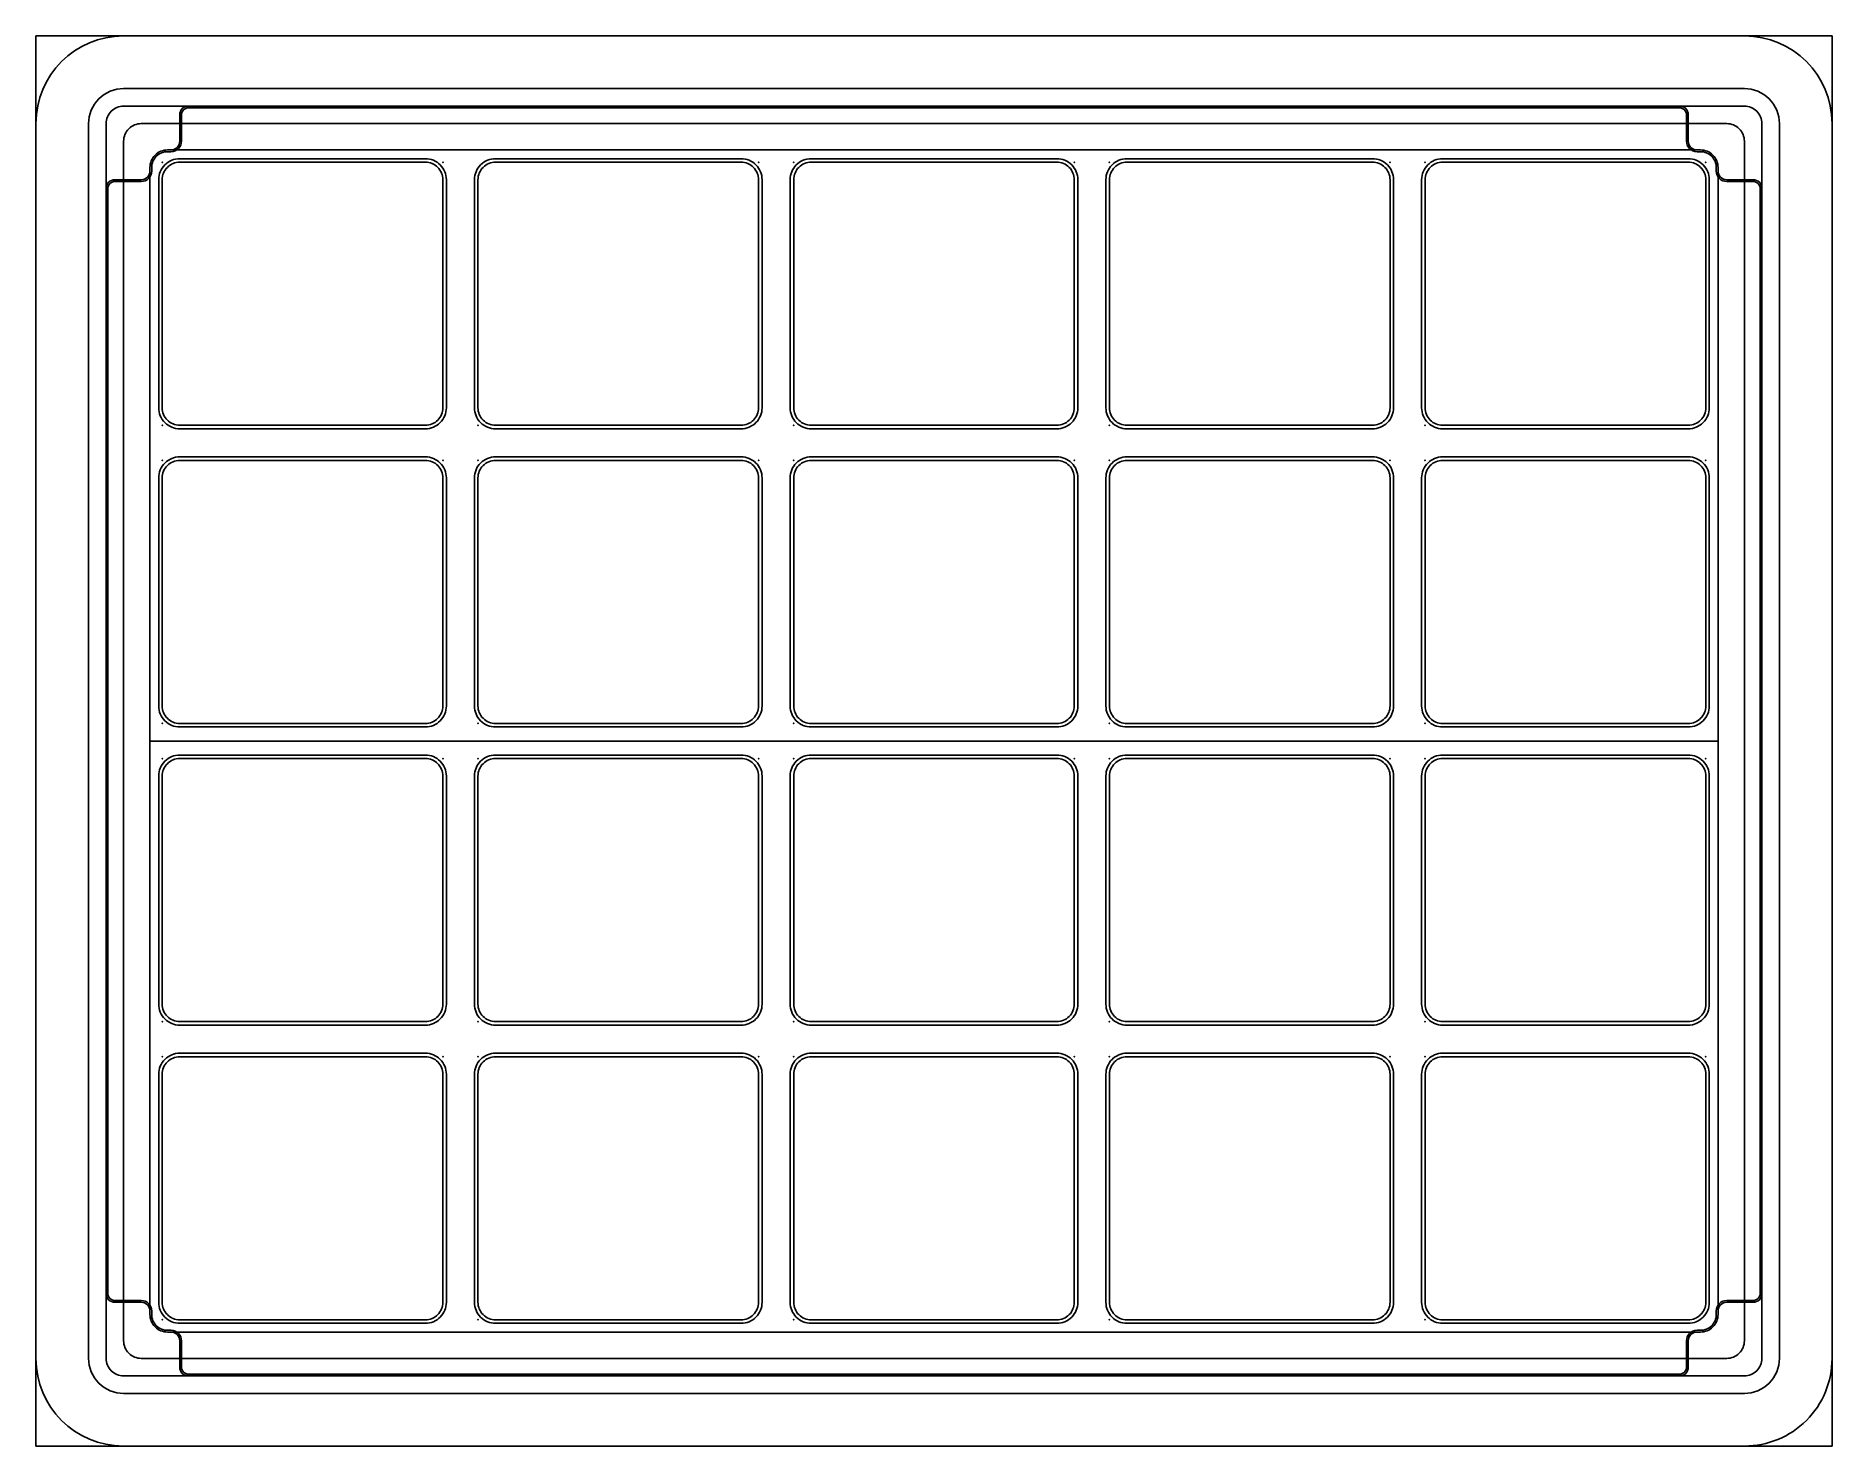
# Model space of a CAD drawing. Header units: millimetres. Extents: x 0 to 102, y -62 to 18.
import ezdxf

# ---------------------------------------------------------------- set-up
doc = ezdxf.new("R2010")
doc.units = ezdxf.units.MM
doc.layers.get('0').update_dxf_attribs({"linetype": 'CONTINUOUS'})

msp = doc.modelspace()

# ---------------------------------------------------------------- linework, layer by layer
for p, q in [((8, 12.2), (8, 13.7)), ((94, 12.2), (94, 13.7)), ((5.8, 10), (4.3, 10)), ((96.2, 10), (97.7, 10)), ((6.3, -22), (95.7, -22)), ((5.8, -54), (4.3, -54)), ((96.2, -54), (97.7, -54)), ((8, -56.2), (8, -57.7)), ((94, -56.2), (94, -57.7)), ((102.2, -57.2), (102.2, -62.2)), ((102.2, -62.2), (97.2, -62.2))]:
    msp.add_line(p, q)
for points in [[(97.2, -62.2), (94, -62.2), (8, -62.2), (4.8, -62.2), (-0.2, -62.2), (-0.2, -57.2), (-0.2, -54), (-0.2, 10), (-0.2, 13.2), (-0.2, 18.2), (4.8, 18.2), (8, 18.2), (94, 18.2), (97.2, 18.2), (102.2, 18.2), (102.2, 13.2), (102.2, 10), (102.2, -54), (102.2, -57.2, -0.414214)], [(2.8, 10), (2.8, -54), (2.8, -57.2, 0.414214), (4.8, -59.2), (8, -59.2), (94, -59.2), (97.2, -59.2, 0.414214), (99.2, -57.2), (99.2, -54), (99.2, 10), (99.2, 13.2, 0.414214), (97.2, 15.2), (94, 15.2), (8, 15.2), (4.8, 15.2, 0.414214), (2.8, 13.2)], [(97.2, -58.2), (94, -58.2), (93.5, -58.2), (8.5, -58.2), (8, -58.2), (4.8, -58.2, -0.414214), (3.8, -57.2), (3.8, -54), (3.8, -53.5), (3.8, 9.5), (3.8, 10), (3.8, 13.2, -0.414214), (4.8, 14.2), (8, 14.2), (8.5, 14.2), (93.5, 14.2), (94, 14.2), (97.2, 14.2, -0.414214), (98.2, 13.2), (98.2, 10), (98.2, 9.5), (98.2, -53.5), (98.2, -54), (98.2, -57.2, -0.414214)], [(8.5, -58.1), (93.5, -58.1, 0.414214), (93.9, -57.7), (93.9, -56.2, -0.414214), (94.5, -55.6), (94.7, -55.6, 0.414214), (95.6, -54.7), (95.6, -54.5, -0.414214), (96.2, -53.9), (97.7, -53.9, 0.414214), (98.1, -53.5), (98.1, 9.5, 0.414214), (97.7, 9.9), (96.2, 9.9, -0.414214), (95.6, 10.5), (95.6, 10.7, 0.414214), (94.7, 11.6), (94.5, 11.6, -0.414214), (93.9, 12.2), (93.9, 13.7, 0.414214), (93.5, 14.1), (8.5, 14.1, 0.414214), (8.1, 13.7), (8.1, 12.2, -0.414214), (7.5, 11.6), (7.3, 11.6, 0.414214), (6.4, 10.7), (6.4, 10.5, -0.414214), (5.8, 9.9), (4.3, 9.9, 0.414214), (3.9, 9.5), (3.9, -53.5, 0.414214), (4.3, -53.9), (5.8, -53.9, -0.414214), (6.4, -54.5), (6.4, -54.7, 0.414214), (7.3, -55.6), (7.5, -55.6, -0.414214), (8.1, -56.2), (8.1, -57.7, 0.414214)], [(97.2, 12.2), (97.2, 10), (97.2, -54), (97.2, -56.2, -0.414214), (96.2, -57.2), (94, -57.2), (8, -57.2), (5.8, -57.2, -0.414214), (4.8, -56.2), (4.8, -54), (4.8, 10), (4.8, 12.2, -0.414214), (5.8, 13.2), (8, 13.2), (94, 13.2), (96.2, 13.2, -0.414214)], [(95.7, 10.7), (95.7, 10.5), (95.7, 10), (95.7, -54), (95.7, -54.5), (95.7, -54.7, -0.414214), (94.7, -55.7), (94.5, -55.7), (94, -55.7), (8, -55.7), (7.5, -55.7), (7.3, -55.7, -0.414214), (6.3, -54.7), (6.3, -54.5), (6.3, -54), (6.3, 10), (6.3, 10.5), (6.3, 10.7, -0.414214), (7.3, 11.7), (7.5, 11.7), (8, 11.7), (94, 11.7), (94.5, 11.7), (94.7, 11.7, -0.414214)], [(6.8, -3, 0.414214), (8, -4.2), (22, -4.2, 0.414214), (23.2, -3), (23.2, 10, 0.414214), (22, 11.2), (8, 11.2, 0.414214), (6.8, 10)], [(8, 11), (22, 11, -0.414214), (23, 10), (23, -3, -0.414214), (22, -4), (8, -4, -0.414214), (7, -3), (7, 10, -0.414214)], [(41.2, -3), (41.2, 10, 0.414214), (40, 11.2), (26, 11.2, 0.414214), (24.8, 10), (24.8, -3, 0.414214), (26, -4.2), (40, -4.2, 0.414214)], [(25, 10), (25, -3, 0.414214), (26, -4), (40, -4, 0.414214), (41, -3), (41, 10, 0.414214), (40, 11), (26, 11, 0.414214)], [(42.8, -3, 0.414214), (44, -4.2), (58, -4.2, 0.414214), (59.2, -3), (59.2, 10, 0.414214), (58, 11.2), (44, 11.2, 0.414214), (42.8, 10)], [(44, 11), (58, 11, -0.414214), (59, 10), (59, -3, -0.414214), (58, -4), (44, -4, -0.414214), (43, -3), (43, 10, -0.414214)], [(77.2, 10, 0.414214), (76, 11.2), (62, 11.2, 0.414214), (60.8, 10), (60.8, -3, 0.414214), (62, -4.2), (76, -4.2, 0.414214), (77.2, -3)], [(62, 11), (76, 11, -0.414214), (77, 10), (77, -3, -0.414214), (76, -4), (62, -4, -0.414214), (61, -3), (61, 10, -0.414214)], [(80, 11.2, 0.414214), (78.8, 10), (78.8, -3, 0.414214), (80, -4.2), (94, -4.2, 0.414214), (95.2, -3), (95.2, 10, 0.414214), (94, 11.2)], [(80, 11), (94, 11, -0.414214), (95, 10), (95, -3, -0.414214), (94, -4), (80, -4, -0.414214), (79, -3), (79, 10, -0.414214)], [(22, -21.2, 0.414214), (23.2, -20), (23.2, -7, 0.414214), (22, -5.8), (8, -5.8, 0.414214), (6.8, -7), (6.8, -20, 0.414214), (8, -21.2)], [(8, -6), (22, -6, -0.414214), (23, -7), (23, -20, -0.414214), (22, -21), (8, -21, -0.414214), (7, -20), (7, -7, -0.414214)], [(40, -21.2, 0.414214), (41.2, -20), (41.2, -7, 0.414214), (40, -5.8), (26, -5.8, 0.414214), (24.8, -7), (24.8, -20, 0.414214), (26, -21.2)], [(26, -6), (40, -6, -0.414214), (41, -7), (41, -20, -0.414214), (40, -21), (26, -21, -0.414214), (25, -20), (25, -7, -0.414214)], [(58, -21.2, 0.414214), (59.2, -20), (59.2, -7, 0.414214), (58, -5.8), (44, -5.8, 0.414214), (42.8, -7), (42.8, -20, 0.414214), (44, -21.2)], [(44, -6), (58, -6, -0.414214), (59, -7), (59, -20, -0.414214), (58, -21), (44, -21, -0.414214), (43, -20), (43, -7, -0.414214)], [(62, -5.8, 0.414214), (60.8, -7), (60.8, -20, 0.414214), (62, -21.2), (76, -21.2, 0.414214), (77.2, -20), (77.2, -7, 0.414214), (76, -5.8)], [(62, -6), (76, -6, -0.414214), (77, -7), (77, -20, -0.414214), (76, -21), (62, -21, -0.414214), (61, -20), (61, -7, -0.414214)], [(80, -5.8, 0.414214), (78.8, -7), (78.8, -20, 0.414214), (80, -21.2), (94, -21.2, 0.414214), (95.2, -20), (95.2, -7, 0.414214), (94, -5.8)], [(80, -6), (94, -6, -0.414214), (95, -7), (95, -20, -0.414214), (94, -21), (80, -21, -0.414214), (79, -20), (79, -7, -0.414214)], [(22, -38.2, 0.414214), (23.2, -37), (23.2, -24, 0.414214), (22, -22.8), (8, -22.8, 0.414214), (6.8, -24), (6.8, -37, 0.414214), (8, -38.2)], [(8, -23), (22, -23, -0.414214), (23, -24), (23, -37, -0.414214), (22, -38), (8, -38, -0.414214), (7, -37), (7, -24, -0.414214)], [(40, -38.2, 0.414214), (41.2, -37), (41.2, -24, 0.414214), (40, -22.8), (26, -22.8, 0.414214), (24.8, -24), (24.8, -37, 0.414214), (26, -38.2)], [(26, -23), (40, -23, -0.414214), (41, -24), (41, -37, -0.414214), (40, -38), (26, -38, -0.414214), (25, -37), (25, -24, -0.414214)], [(58, -38.2, 0.414214), (59.2, -37), (59.2, -24, 0.414214), (58, -22.8), (44, -22.8, 0.414214), (42.8, -24), (42.8, -37, 0.414214), (44, -38.2)], [(44, -23), (58, -23, -0.414214), (59, -24), (59, -37, -0.414214), (58, -38), (44, -38, -0.414214), (43, -37), (43, -24, -0.414214)], [(76, -38.2, 0.414214), (77.2, -37), (77.2, -24, 0.414214), (76, -22.8), (62, -22.8, 0.414214), (60.8, -24), (60.8, -37, 0.414214), (62, -38.2)], [(62, -23), (76, -23, -0.414214), (77, -24), (77, -37, -0.414214), (76, -38), (62, -38, -0.414214), (61, -37), (61, -24, -0.414214)], [(94, -38.2, 0.414214), (95.2, -37), (95.2, -24, 0.414214), (94, -22.8), (80, -22.8, 0.414214), (78.8, -24), (78.8, -37, 0.414214), (80, -38.2)], [(80, -23), (94, -23, -0.414214), (95, -24), (95, -37, -0.414214), (94, -38), (80, -38, -0.414214), (79, -37), (79, -24, -0.414214)], [(22, -55.2, 0.414214), (23.2, -54), (23.2, -41, 0.414214), (22, -39.8), (8, -39.8, 0.414214), (6.8, -41), (6.8, -54, 0.414214), (8, -55.2)], [(40, -55.2, 0.414214), (41.2, -54), (41.2, -41, 0.414214), (40, -39.8), (26, -39.8, 0.414214), (24.8, -41), (24.8, -54, 0.414214), (26, -55.2)], [(58, -55.2, 0.414214), (59.2, -54), (59.2, -41, 0.414214), (58, -39.8), (44, -39.8, 0.414214), (42.8, -41), (42.8, -54, 0.414214), (44, -55.2)], [(76, -55.2, 0.414214), (77.2, -54), (77.2, -41, 0.414214), (76, -39.8), (62, -39.8, 0.414214), (60.8, -41), (60.8, -54, 0.414214), (62, -55.2)], [(94, -55.2, 0.414214), (95.2, -54), (95.2, -41, 0.414214), (94, -39.8), (80, -39.8, 0.414214), (78.8, -41), (78.8, -54, 0.414214), (80, -55.2)], [(8, -40), (22, -40, -0.414214), (23, -41), (23, -54, -0.414214), (22, -55), (8, -55, -0.414214), (7, -54), (7, -41, -0.414214)], [(26, -40), (40, -40, -0.414214), (41, -41), (41, -54, -0.414214), (40, -55), (26, -55, -0.414214), (25, -54), (25, -41, -0.414214)], [(44, -40), (58, -40, -0.414214), (59, -41), (59, -54, -0.414214), (58, -55), (44, -55, -0.414214), (43, -54), (43, -41, -0.414214)], [(62, -40), (76, -40, -0.414214), (77, -41), (77, -54, -0.414214), (76, -55), (62, -55, -0.414214), (61, -54), (61, -41, -0.414214)], [(80, -40), (94, -40, -0.414214), (95, -41), (95, -54, -0.414214), (94, -55), (80, -55, -0.414214), (79, -54), (79, -41, -0.414214)]]:
    msp.add_lwpolyline(points, format="xyb", close=True)
for centre, radius, start, end in [((4.8, 13.2), 5, 90, 180), ((97.2, 13.2), 5, 0, 90), ((8.5, 13.7), 0.5, 90, 180), ((93.5, 13.7), 0.5, 0, 90), ((7.5, 12.2), 0.5, 270, 360), ((94.5, 12.2), 0.5, 180, 270), ((5.8, 10.5), 0.5, 270, 360), ((96.2, 10.5), 0.5, 180, 270), ((4.3, 9.5), 0.5, 90, 180), ((97.7, 9.5), 0.5, 0, 90), ((4.3, -53.5), 0.5, 180, 270), ((5.8, -54.5), 0.5, 0, 90), ((96.2, -54.5), 0.5, 90, 180), ((97.7, -53.5), 0.5, 270, 360), ((7.5, -56.2), 0.5, 0, 90), ((94.5, -56.2), 0.5, 90, 180), ((4.8, -57.2), 5, 180, 270), ((8.5, -57.7), 0.5, 180, 270), ((93.5, -57.7), 0.5, 270, 360)]:
    msp.add_arc(centre, radius, start, end)
for p in [(7, 11), (23, 11), (41, 11), (43, 11), (59, 11), (61, 11), (77, 11), (79, 11), (95, 11), (7, -4), (25, -4), (43, -4), (61, -4), (79, -4), (7, -6), (23, -6), (25, -6), (41, -6), (43, -6), (59, -6), (61, -6), (77, -6), (79, -6), (95, -6), (7, -21), (25, -21), (43, -21), (61, -21), (79, -21), (7, -23), (23, -23), (25, -23), (41, -23), (43, -23), (59, -23), (61, -23), (77, -23), (79, -23), (95, -23), (7, -38), (25, -38), (43, -38), (61, -38), (79, -38), (7, -40), (23, -40), (25, -40), (41, -40), (43, -40), (59, -40), (61, -40), (77, -40), (79, -40), (95, -40), (7, -55), (25, -55), (43, -55), (61, -55), (79, -55)]:
    msp.add_point(p)

doc.saveas('drawing.dxf')
